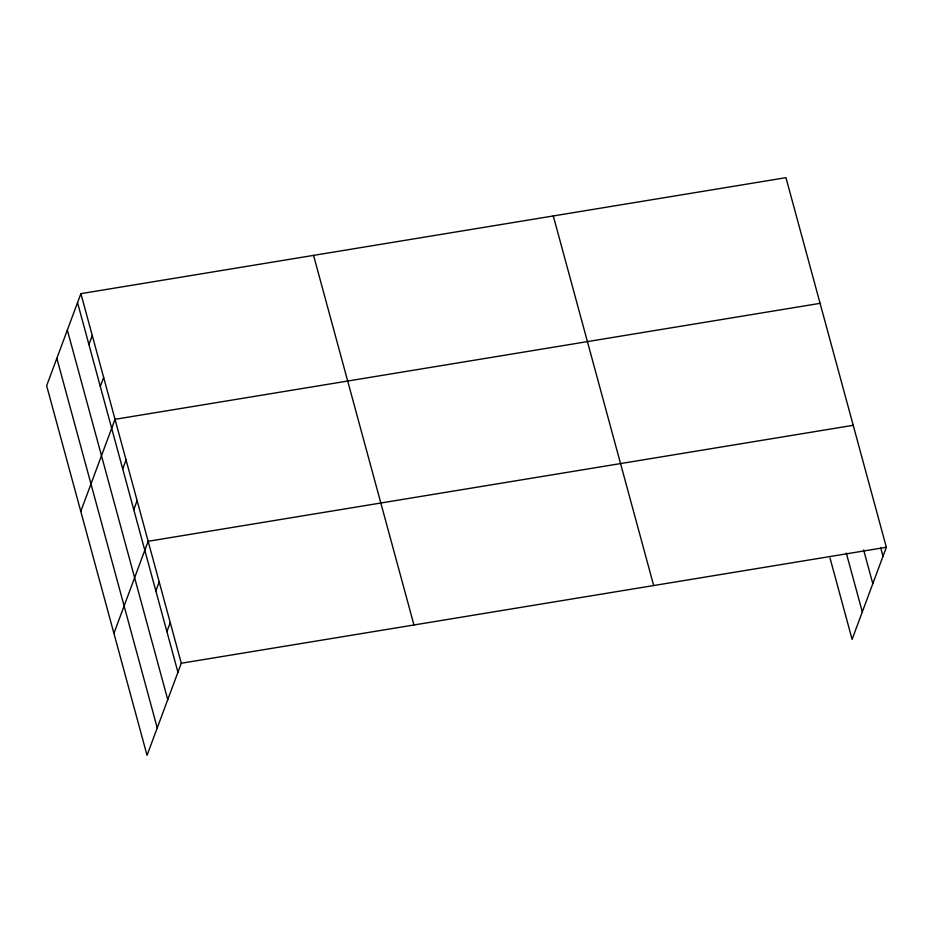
<?xml version="1.0" encoding="UTF-8"?>
<svg xmlns="http://www.w3.org/2000/svg" width="933" height="933" viewBox="0 0 933 933"><rect width="100%" height="100%" fill="white"/><g stroke="black" fill="none" stroke-linecap="round" stroke-linejoin="round"><path stroke-width="1.4" d="M80.891 293.65L46.65 385.726L147.052 755.322L181.294 663.246L80.891 293.65L785.948 177.678L886.35 547.274L852.109 639.35L830.02 558.039M88.927 344.534L92.274 335.542M100.297 386.425L103.645 377.422M80.786 511.389L115.027 419.314L820.084 303.342M122.724 468.972L126.072 459.969M133.769 509.628L137.116 500.624M113.919 633.355L148.16 541.28L853.217 425.308M155.858 590.939L159.205 581.935M166.902 631.594L170.249 622.591M181.294 663.246L886.35 547.274M880.717 547.858L883.003 556.278M863.666 550.038L872.81 583.685M846.313 553.059L862.302 611.931M553.281 215.943L653.683 585.551M313.558 255.385L413.96 624.982M77.544 302.654L177.946 672.25M67.351 330.06L167.753 699.668M56.843 358.307L157.245 727.903"/></g></svg>
